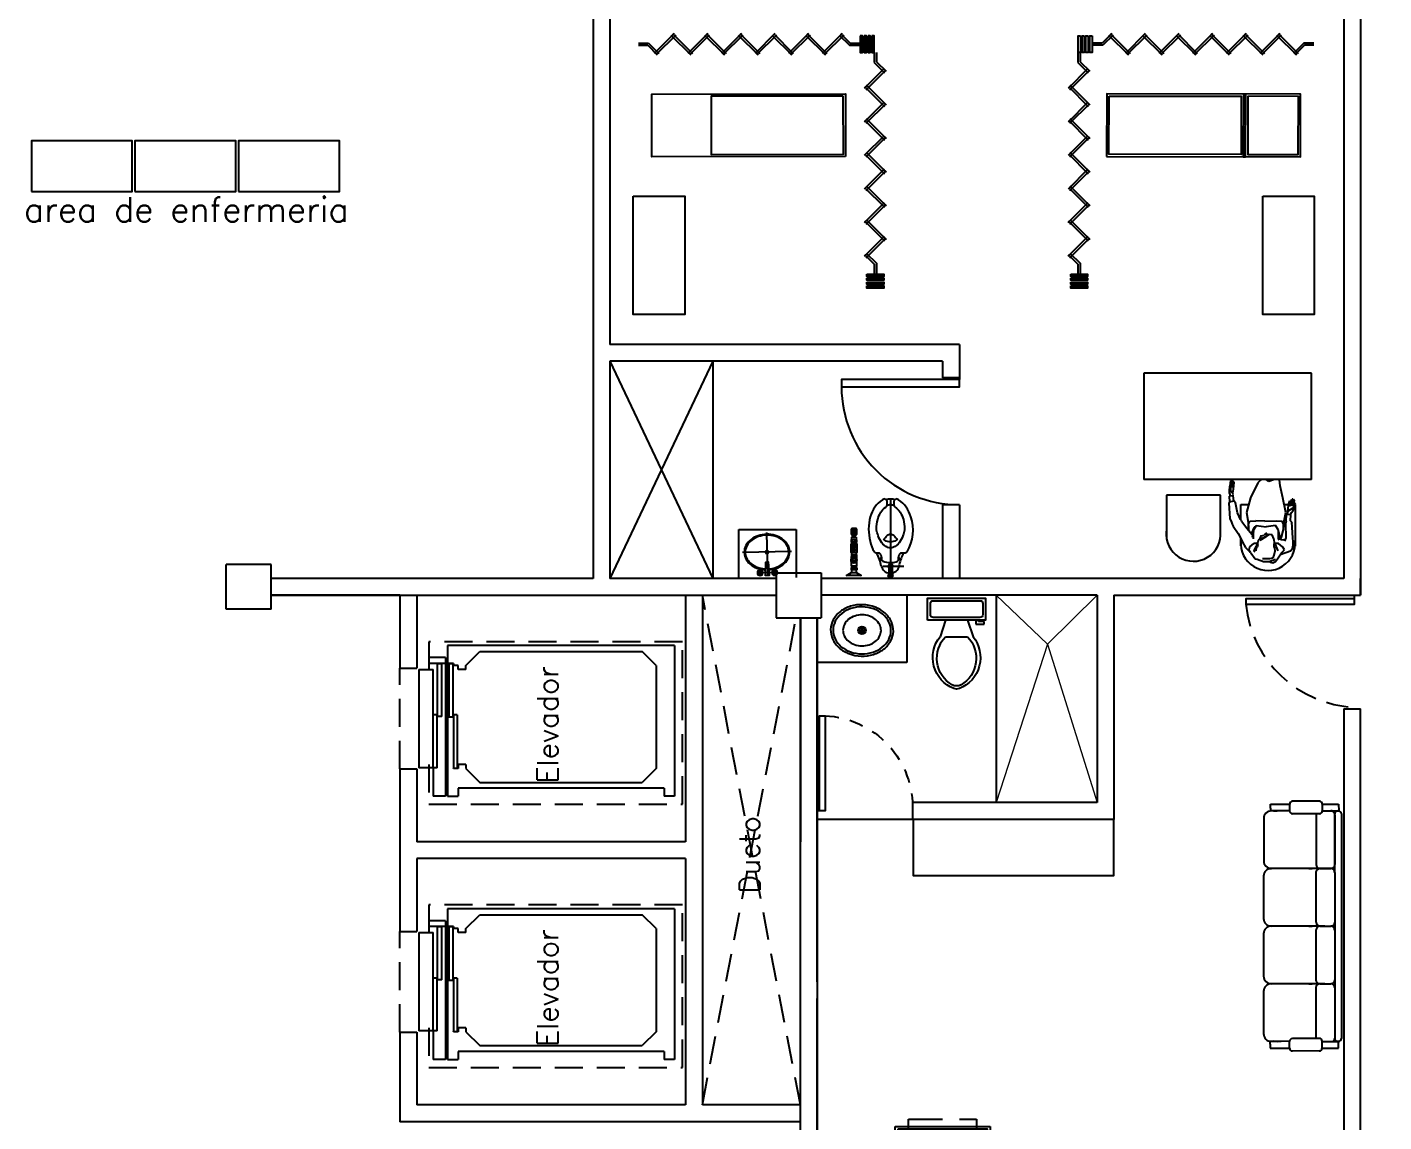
# Model space of a CAD drawing. Header units: millimetres. Extents: x -1615 to -538, y 177 to 397.
# Drawn here: x -1314.11 to -1302, y 341.73 to 351.51 of the extents above; entities that cross this region are included whole.
import ezdxf
from ezdxf.enums import TextEntityAlignment as Align

# ---------------------------------------------------------------- set-up
doc = ezdxf.new("R2010")
doc.units = ezdxf.units.MM
for name, pattern in [('HIDDEN', [0.375, 0.25, -0.125]), ('HIDDEN2', [0.1875, 0.125, -0.0625]), ('OCULTA2', [0.3, 0.2, -0.1])]:
    doc.linetypes.add(name, pattern=pattern)
for name, color, linetype in [('AUX', 8, 'Continuous'), ('FORMATO', 1, 'Continuous'), ('LOCALES', 2, 'Continuous'), ('MOB', 7, 'Continuous'), ('MUEB', 251, 'Continuous'), ('MUEBLES', 9, 'Continuous'), ('MUROS', 1, 'Continuous'), ('MUROS2', 9, 'Continuous'), ('PROY', 8, 'HIDDEN'), ('TEX', 2, 'Continuous'), ('VENT', 4, 'Continuous'), ('VENTANAS', 4, 'Continuous')]:
    doc.layers.add(name, color=color, linetype=linetype)
doc.layers.add('venpu', color=7, linetype='Continuous', lineweight=15)
doc.styles.add('ROMANS', font='ROMANS.shx')

# ---------------------------------------------------------------- blocks, each defined once
blk = doc.blocks.new('SILLON4')
at = {"layer": 'MOB'}
for p, q in [((0.609, 1.016), (0.262, 0.867)), ((0.719, 0.998), (0.696, 0.988)), ((0.706, 0.964), (0.699, 0.98)), ((0.719, 0.998), (0.751, 1.012)), ((0.751, 1.012), (0.818, 0.854)), ((0.763, 0.83), (0.706, 0.964)), ((0.706, 0.964), (0.72, 0.932)), ((0.763, 0.83), (0.706, 0.964)), ((0.818, 0.854), (0.763, 0.83)), ((0.136, 0.814), (-0.211, 0.665)), ((0.414, 0.34), (0.226, 0.778)), ((0.436, 0.289), (0.226, 0.777)), ((0.844, 0.576), (0.75, 0.797)), ((0.947, 0.62), (0.852, 0.84)), ((-0.337, 0.611), (-0.684, 0.462)), ((-0.059, 0.137), (-0.247, 0.575)), ((0.825, 0.6), (0.415, 0.424)), ((0.933, 0.586), (0.878, 0.562)), ((0.878, 0.562), (0.909, 0.492)), ((0.909, 0.491), (0.936, 0.428)), ((0.933, 0.586), (0.991, 0.452)), ((-0.81, 0.408), (-1.156, 0.26)), ((-0.81, 0.408), (-1.156, 0.26)), ((0.922, 0.396), (-0.922, -0.396)), ((-0.684, 0.29), (-0.72, 0.372)), ((0.898, 0.451), (-0.061, 0.038)), ((0.352, 0.398), (-0.058, 0.222)), ((0.358, 0.471), (0.37, 0.443)), ((0.397, 0.38), (0.436, 0.29)), ((0.891, 0.446), (0.481, 0.271)), ((0.991, 0.452), (0.936, 0.428)), ((-0.531, -0.066), (-0.696, 0.317)), ((-0.115, 0.268), (-0.103, 0.24)), ((-1.219, 0.167), (-1.251, 0.154)), ((-1.251, 0.154), (-1.183, -0.004)), ((-1.219, 0.167), (-1.196, 0.177)), ((-1.185, 0.154), (-1.192, 0.169)), ((-1.157, 0.087), (-1.192, 0.169)), ((-1.128, 0.02), (-1.185, 0.154)), ((-1.185, 0.154), (-1.172, 0.121)), ((-0.121, 0.195), (-0.531, 0.019)), ((-0.076, 0.177), (-0.037, 0.087)), ((-1.183, -0.004), (-1.128, 0.02)), ((-1, -0.214), (-1.094, 0.006)), ((-0.041, 0.047), (-0.945, -0.341)), ((-0.588, 0.065), (-0.576, 0.037)), ((-1.102, -0.258), (-1.197, -0.038)), ((-0.594, -0.008), (-1.013, -0.188)), ((-0.549, -0.026), (-0.51, -0.116)), ((-0.464, -0.135), (-0.534, -0.165)), ((-1.068, -0.272), (-1.013, -0.248)), ((-1.068, -0.272), (-1.011, -0.406)), ((-1.013, -0.248), (-0.955, -0.383)), ((-1.012, -0.251), (-0.979, -0.328)), ((-1.011, -0.406), (-0.956, -0.382)), ((-0.956, -0.382), (-0.959, -0.375))]:
    blk.add_line(p, q, dxfattribs=at)
for centre, radius, start, end in [((0.636, 0.953), 0.0686, 23.2236, 113.2236), ((0.289, 0.804), 0.0686, 113.2236, 203.2236), ((0.829, 0.83), 0.0257, 23.2236, 113.2236), ((0.163, 0.751), 0.0686, 23.2236, 113.2236), ((0.163, 0.751), 0.0686, 23.2236, 113.2236), ((0.773, 0.807), 0.0257, 113.2236, 203.2236), ((-0.31, 0.548), 0.0686, 23.2236, 113.2236), ((-0.31, 0.548), 0.0686, 23.2236, 113.2236), ((-0.184, 0.602), 0.0686, 113.2236, 203.2236), ((0.923, 0.61), 0.0257, 293.2236, 23.2236), ((0.868, 0.586), 0.0257, 203.2236, 293.2236), ((0.877, 0.478), 0.0343, 293.2236, 23.2236), ((-0.783, 0.345), 0.0686, 23.2236, 113.2236), ((-0.783, 0.345), 0.0686, 23.2236, 113.2236), ((-0.656, 0.399), 0.0686, 113.2236, 203.2236), ((0.365, 0.366), 0.0343, 23.2236, 113.2236), ((0.429, 0.392), 0.0343, 113.2236, 203.2236), ((0.908, 0.427), 0.0257, 23.2236, 113.2236), ((0.912, 0.419), 0.0257, 293.2236, 23.2236), ((-1.129, 0.197), 0.0686, 113.2236, 203.2236), ((0.404, 0.276), 0.0343, 293.2236, 23.2236), ((0.467, 0.302), 0.0343, 203.2236, 293.2236), ((-0.107, 0.163), 0.0343, 23.2236, 113.2236), ((-0.044, 0.19), 0.0343, 113.2236, 203.2236), ((-1.118, -0.004), 0.0257, 23.2236, 113.2236), ((-0.517, -0.012), 0.0343, 113.2236, 203.2236), ((-0.069, 0.073), 0.0343, 293.2236, 23.2236), ((-0.006, 0.1), 0.0343, 203.2236, 293.2236), ((-1.173, -0.028), 0.0257, 113.2236, 203.2236), ((-0.58, -0.039), 0.0343, 23.2236, 113.2236), ((-0.541, -0.13), 0.0343, 293.2236, 23.2236), ((-0.478, -0.103), 0.0343, 203.2236, 293.2236), ((-1.023, -0.224), 0.0257, 293.2236, 23.2236), ((-1.078, -0.248), 0.0257, 203.2236, 293.2236), ((-0.955, -0.318), 0.0257, 203.2236, 293.2236), ((-0.935, -0.365), 0.0257, 113.2236, 203.2236), ((-0.932, -0.372), 0.0257, 203.2236, 293.2236)]:
    blk.add_arc(centre, radius, start, end, dxfattribs=at)
blk = doc.blocks.new('A$C63B07002')
at = {"layer": 'MOB', "xscale": -1, "rotation": 51.18713273036943}
blk.add_blockref('SILLON4', (1.259, 0.489), dxfattribs=at)
blk = doc.blocks.new('Sink - Oval top')
for p, q in [((-1, 0), (1, 0)), ((0, 1), (0, -1))]:
    blk.add_line(p, q)
at = {"linetype": 'Continuous'}
for points in [[(-12.23, 0.39, 0.117634), (-11.46, -3.36, 0.104469), (-8.88, -6.8, 0.090016), (-5.08, -9.07, 0.08192), (-0.32, -10.02, 0.08192), (4.49, -9.38, 0.090016), (8.42, -7.36, 0.104469), (11.22, -4.09, 0.117634), (12.23, -0.39, 0.117634), (11.46, 3.36, 0.104469), (8.88, 6.8, 0.090016), (5.08, 9.07, 0.08192), (0.32, 10.02, 0.08192), (-4.49, 9.38, 0.090016), (-8.42, 7.36, 0.104469), (-11.22, 4.09, 0.117634)], [(-11.29, 0.16, 0.118622), (-10.52, -3.25, 0.104678), (-8.07, -6.36, 0.089562), (-4.54, -8.37, 0.081185), (-0.13, -9.15, 0.081185), (4.3, -8.49, 0.089562), (7.89, -6.58, 0.104678), (10.42, -3.55, 0.118622), (11.29, -0.16, 0.118622), (10.52, 3.25, 0.104678), (8.07, 6.36, 0.089562), (4.54, 8.37, 0.081185), (0.13, 9.15, 0.081185), (-4.3, 8.49, 0.089562), (-7.89, 6.58, 0.104678), (-10.42, 3.55, 0.118622)], [(-7.42, 0.08, 0.118283), (-6.91, -2.17, 0.104607), (-5.29, -4.21, 0.089718), (-2.97, -5.53, 0.081436), (-0.07, -6.04, 0.081436), (2.84, -5.59, 0.089718), (5.2, -4.33, 0.104607), (6.86, -2.32, 0.118283), (7.42, -0.08, 0.118283), (6.91, 2.17, 0.104607), (5.29, 4.21, 0.089718), (2.97, 5.53, 0.081436), (0.07, 6.04, 0.081436), (-2.84, 5.59, 0.089718), (-5.2, 4.33, 0.104607), (-6.86, 2.32, 0.118283)]]:
    blk.add_lwpolyline(points, format="xyb", close=True, dxfattribs=at)
for radius in [1.5, 1]:
    blk.add_circle((0, 0), radius)
blk = doc.blocks.new('Toilet - top')
for p, q in [((9.5, -6), (9.5, -2)), ((-10, -8.5), (-8, -8.5)), ((-10, -9.5), (-10, -8.5)), ((-7, -9.5), (-10, -9.5)), ((-8, -8.5), (-8, -8)), ((-7, -8), (-7, -9.5)), ((-4, -8), (-6, -14)), ((4, -8), (6, -14)), ((4, -14), (-4, -14))]:
    blk.add_line(p, q)
blk.add_lwpolyline([(10.5, -8), (10.5, 0), (-10.5, 0), (-10.5, -8)], close=True)
for points in [[(-9.5, -2), (-9.5, -6)], [(8.5, -1), (-8.5, -1)], [(-8.5, -7), (8.5, -7)]]:
    blk.add_lwpolyline(points)
for centre, radius, start, end in [((-8.62, -1.88), 0.884, 81.8699, 188.1301), ((8.62, -1.88), 0.884, 351.8699, 98.1301), ((-8.62, -6.12), 0.884, 171.8699, 278.1301), ((8.62, -6.12), 0.884, 261.8699, 8.1301), ((3.52, -21.58), 12.17, 141.4691, 247.9714), ((4.2, -21.82), 11.33, 136.3677, 238.9468), ((-3.52, -21.58), 12.17, 292.0284, 38.5307), ((-4.2, -21.82), 11.33, 301.053, 43.6321), ((0, -27.88), 4, 245.7318, 294.2682), ((0, -29), 4, 254.8605, 285.1395)]:
    blk.add_arc(centre, radius, start, end)
blk = doc.blocks.new('A$C3FDD2C79')
at = {"layer": 'VENT'}
blk.add_line((0, 0.02), (0, 0), dxfattribs=at)
blk.add_lwpolyline([(0, 0.02), (0.85, 0.02), (0.85, 0.07), (0, 0.07)], close=True, dxfattribs=at)
at = {"layer": 'VENT', "linetype": 'HIDDEN2'}
blk.add_arc((0.035, 0.036), 0.815, 2.3785, 92.4407, dxfattribs=at)
blk = doc.blocks.new('MESEXP')
for p, q in [((-0.825, -0.35), (-0.825, 0.35)), ((-0.825, 0.35), (0.825, 0.35)), ((-0.6787, 0.35), (-0.6787, -0.35)), ((0.825, 0.35), (0.825, -0.35)), ((0.825, -0.35), (-0.825, -0.35))]:
    blk.add_line(p, q)
for points in [[(-0.805, -0.33), (0.245, -0.33), (0.245, 0.33), (-0.805, 0.33)], [(0.305, -0.33), (0.305, 0.33), (0.805, 0.33), (0.805, -0.33)], [(0.7535, 0.1739), (0.8222, 0.1739), (0.8222, -0.2244), (0.7535, -0.2244)]]:
    blk.add_lwpolyline(points, close=True)
blk.add_lwpolyline([(0.285, -0.35), (0.265, -0.35), (0.265, 0.35), (0.285, 0.35), (0.285, -0.35)])
at = {"linetype": 'HIDDEN'}
blk.add_lwpolyline([(-0.6787, -0.25), (-0.8787, -0.25), (-0.8787, 0.25), (-0.6787, 0.25)], dxfattribs=at)
for centre in [(0.7535, 0.0629), (0.7535, -0.0253), (0.7535, -0.1134)]:
    blk.add_circle(centre, 0.046)
blk = doc.blocks.new('A$C31F15ED4')
at = {"layer": 'VENT'}
blk.add_line((0, 0.03), (0, 0), dxfattribs=at)
blk.add_lwpolyline([(0, 0.03), (0.97, 0.03), (0.97, 0.08), (0, 0.08)], close=True, dxfattribs=at)
at = {"layer": 'VENT', "linetype": 'OCULTA2'}
blk.add_arc((-0.051, -0.025), 1.026, 5.8587, 87.1721, dxfattribs=at)
blk = doc.blocks.new('CORT')
for p, q in [((0, 0.02), (0.09, 0.02)), ((0, 0), (0.082, 0)), ((0.082, 0), (0.168, -0.086)), ((0.09, 0.02), (0.182, -0.072)), ((0.318, 0.106), (0.14, -0.072)), ((0.332, 0.092), (0.154, -0.086)), ((0.29, 0.092), (0.468, -0.086)), ((0.304, 0.106), (0.482, -0.072)), ((0.618, 0.106), (0.44, -0.072)), ((0.632, 0.092), (0.454, -0.086)), ((0.59, 0.092), (0.768, -0.086)), ((0.604, 0.106), (0.782, -0.072)), ((0.918, 0.106), (0.74, -0.072)), ((0.932, 0.092), (0.754, -0.086)), ((0.89, 0.092), (1.068, -0.086)), ((0.904, 0.106), (1.082, -0.072)), ((1.218, 0.106), (1.04, -0.072)), ((1.232, 0.092), (1.054, -0.086)), ((1.19, 0.092), (1.368, -0.086)), ((1.204, 0.106), (1.382, -0.072)), ((1.518, 0.106), (1.34, -0.072)), ((1.532, 0.092), (1.354, -0.086)), ((1.49, 0.092), (1.668, -0.086)), ((1.504, 0.106), (1.682, -0.072)), ((1.818, 0.106), (1.64, -0.072)), ((1.832, 0.092), (1.654, -0.086)), ((1.79, 0.092), (1.882, 0)), ((1.804, 0.106), (1.89, 0.02)), ((1.882, 0), (1.979, 0)), ((1.89, 0.02), (1.979, 0.02))]:
    blk.add_line(p, q)
for points in [[(1.979, 0.085), (1.979, -0.065), (1.999, -0.065), (1.999, 0.085)], [(2.014, 0.085), (2.014, -0.065), (2.034, -0.065), (2.034, 0.085)], [(2.049, 0.085), (2.049, -0.065), (2.069, -0.065), (2.069, 0.085)], [(2.084, 0.085), (2.084, -0.065), (2.104, -0.065), (2.104, 0.085)]]:
    blk.add_lwpolyline(points, close=True)
blk = doc.blocks.new('OVALIN')
for p, q in [((0, -0.482), (0, 0)), ((0.11, -0.04), (-0.11, -0.04)), ((0.27, -0.267), (-0.27, -0.267))]:
    blk.add_line(p, q)
blk.add_lwpolyline([(0.017, -0.071, -0.057947), (0.094, -0.084, -0.080358), (0.171, -0.123, -0.109726), (0.229, -0.189, -0.129522), (0.25, -0.266, -0.129491), (0.229, -0.343, -0.109705), (0.171, -0.409, -0.080358), (0.094, -0.448, -0.070455), (0, -0.462, -0.070437), (-0.094, -0.448, -0.080344), (-0.171, -0.409, -0.109805), (-0.23, -0.343, -0.12938), (-0.25, -0.266, -0.129412), (-0.23, -0.189, -0.109828), (-0.171, -0.123, -0.080344), (-0.094, -0.084, -0.058052), (-0.017, -0.071, -0.05693)], format="xyb")
at = {"elevation": 0.472}
blk.add_lwpolyline([(0.016, -0.081, -0.057902), (0.091, -0.094, -0.080358), (0.165, -0.131, -0.109781), (0.221, -0.194, -0.129604), (0.24, -0.266, -0.129578), (0.221, -0.338, -0.109763), (0.165, -0.401, -0.080358), (0.091, -0.438, -0.070455), (0, -0.452, -0.070437), (-0.091, -0.438, -0.080344), (-0.165, -0.401, -0.109849), (-0.221, -0.338, -0.129486), (-0.24, -0.266, -0.129512), (-0.221, -0.194, -0.109867), (-0.165, -0.131, -0.080344), (-0.091, -0.094, -0.058006), (-0.016, -0.081, -0.05693)], format="xyb", dxfattribs=at)
for points in [[(-0.105, -0.04, 0.119733), (-0.08, -0.065, 0.119733), (-0.055, -0.04, 0.119733), (-0.08, -0.014, 0.119733)], [(0.105, -0.04, -0.119733), (0.08, -0.065, -0.119733), (0.055, -0.04, -0.119733), (0.08, -0.014, -0.119733)]]:
    blk.add_lwpolyline(points, format="xyb", close=True)
blk.add_lwpolyline([(-0.02, -0.007), (-0.013, -0.157), (0.012, -0.157), (0.02, -0.007)], close=True)
for centre, radius in [((-0.08, -0.04), 0.03), ((-0.08, -0.04), 0.00268), ((0.08, -0.04), 0.03), ((0.08, -0.04), 0.00268), ((0, -0.266, 0.472), 0.0157)]:
    blk.add_circle(centre, radius)

msp = doc.modelspace()

# ---------------------------------------------------------------- linework, layer by layer
for p, q in [((-1307.992, 348.525), (-1308.911, 346.585)), ((-1308.911, 348.525), (-1307.992, 346.585)), ((-1307.992, 348.525), (-1307.992, 346.585)), ((-1306.211, 344.435), (-1307.061, 344.435))]:
    msp.add_line(p, q)
at = {"layer": 'AUX'}
for p, q in [((-1308.334, 345.986), (-1310.36, 345.986)), ((-1310.36, 345.986), (-1310.36, 344.641)), ((-1310.196, 345.809), (-1310.072, 345.933)), ((-1310.072, 345.933), (-1308.622, 345.933)), ((-1308.498, 345.809), (-1308.622, 345.933)), ((-1308.334, 345.986), (-1308.334, 344.641)), ((-1310.616, 345.774), (-1310.616, 344.896)), ((-1310.616, 345.774), (-1310.488, 345.774)), ((-1310.378, 345.88), (-1310.528, 345.88)), ((-1310.378, 345.827), (-1310.528, 345.827)), ((-1310.488, 345.37), (-1310.488, 345.774)), ((-1310.449, 345.352), (-1310.449, 345.827)), ((-1310.449, 345.827), (-1310.413, 345.827)), ((-1310.413, 345.352), (-1310.413, 345.827)), ((-1310.378, 345.88), (-1310.378, 345.827)), ((-1310.378, 345.827), (-1310.378, 344.641)), ((-1310.309, 345.827), (-1310.36, 345.827)), ((-1310.348, 345.824), (-1310.348, 345.349)), ((-1310.313, 345.824), (-1310.348, 345.824)), ((-1310.313, 345.824), (-1310.313, 345.349)), ((-1310.309, 345.827), (-1310.309, 345.809)), ((-1310.267, 345.809), (-1310.309, 345.809)), ((-1310.309, 345.809), (-1310.309, 345.809)), ((-1310.267, 345.774), (-1310.267, 345.809)), ((-1310.196, 345.774), (-1310.267, 345.774)), ((-1310.196, 345.774), (-1310.196, 345.809)), ((-1308.498, 345.809), (-1308.498, 344.889)), ((-1310.488, 345.37), (-1310.452, 345.37)), ((-1310.488, 344.896), (-1310.488, 345.37)), ((-1310.452, 344.896), (-1310.452, 345.37)), ((-1310.413, 345.352), (-1310.449, 345.352)), ((-1310.348, 345.349), (-1310.313, 345.349)), ((-1310.274, 345.367), (-1310.309, 345.367)), ((-1310.309, 345.367), (-1310.309, 344.892)), ((-1310.274, 345.367), (-1310.274, 344.892)), ((-1310.196, 344.925), (-1310.267, 344.925)), ((-1310.267, 344.925), (-1310.267, 344.889)), ((-1310.196, 344.925), (-1310.196, 344.889)), ((-1310.452, 344.896), (-1310.616, 344.896)), ((-1310.488, 344.896), (-1310.488, 344.641)), ((-1310.452, 344.896), (-1310.488, 344.896)), ((-1310.309, 344.892), (-1310.274, 344.892)), ((-1310.309, 344.889), (-1310.309, 344.892)), ((-1310.267, 344.889), (-1310.309, 344.889)), ((-1310.309, 344.889), (-1310.309, 344.889)), ((-1310.196, 344.889), (-1310.072, 344.765)), ((-1308.498, 344.889), (-1308.622, 344.765)), ((-1308.427, 344.712), (-1310.267, 344.712)), ((-1310.267, 344.712), (-1310.267, 344.641)), ((-1310.072, 344.765), (-1308.622, 344.765)), ((-1308.427, 344.712), (-1308.427, 344.641)), ((-1310.378, 344.641), (-1310.488, 344.641)), ((-1310.36, 344.641), (-1310.267, 344.641)), ((-1308.334, 344.641), (-1308.427, 344.641)), ((-1308.334, 343.636), (-1310.36, 343.636)), ((-1310.36, 343.636), (-1310.36, 342.291)), ((-1308.334, 343.636), (-1308.334, 342.291)), ((-1310.378, 343.53), (-1310.528, 343.53)), ((-1310.378, 343.477), (-1310.528, 343.477)), ((-1310.449, 343.002), (-1310.449, 343.477)), ((-1310.449, 343.477), (-1310.413, 343.477)), ((-1310.413, 343.002), (-1310.413, 343.477)), ((-1310.378, 343.53), (-1310.378, 343.477)), ((-1310.378, 343.477), (-1310.378, 342.291)), ((-1310.309, 343.477), (-1310.36, 343.477)), ((-1310.348, 343.474), (-1310.348, 342.999)), ((-1310.313, 343.474), (-1310.348, 343.474)), ((-1310.313, 343.474), (-1310.313, 342.999)), ((-1310.309, 343.477), (-1310.309, 343.459)), ((-1310.196, 343.459), (-1310.072, 343.583)), ((-1310.072, 343.583), (-1308.622, 343.583)), ((-1308.498, 343.459), (-1308.622, 343.583)), ((-1310.616, 343.424), (-1310.616, 342.546)), ((-1310.616, 343.424), (-1310.488, 343.424)), ((-1310.488, 343.02), (-1310.488, 343.424)), ((-1310.267, 343.459), (-1310.309, 343.459)), ((-1310.309, 343.459), (-1310.309, 343.459)), ((-1310.267, 343.424), (-1310.267, 343.459)), ((-1310.196, 343.424), (-1310.267, 343.424)), ((-1310.196, 343.424), (-1310.196, 343.459)), ((-1308.498, 343.459), (-1308.498, 342.539)), ((-1310.488, 343.02), (-1310.452, 343.02)), ((-1310.488, 342.546), (-1310.488, 343.02)), ((-1310.452, 342.546), (-1310.452, 343.02)), ((-1310.413, 343.002), (-1310.449, 343.002)), ((-1310.348, 342.999), (-1310.313, 342.999)), ((-1310.274, 343.017), (-1310.309, 343.017)), ((-1310.309, 343.017), (-1310.309, 342.542)), ((-1310.274, 343.017), (-1310.274, 342.542)), ((-1310.452, 342.546), (-1310.616, 342.546)), ((-1310.488, 342.546), (-1310.488, 342.291)), ((-1310.452, 342.546), (-1310.488, 342.546)), ((-1310.309, 342.542), (-1310.274, 342.542)), ((-1310.309, 342.539), (-1310.309, 342.542)), ((-1310.267, 342.539), (-1310.309, 342.539)), ((-1310.309, 342.539), (-1310.309, 342.539)), ((-1310.196, 342.575), (-1310.267, 342.575)), ((-1310.267, 342.575), (-1310.267, 342.539)), ((-1310.196, 342.575), (-1310.196, 342.539)), ((-1310.196, 342.539), (-1310.072, 342.415)), ((-1308.498, 342.539), (-1308.622, 342.415)), ((-1310.072, 342.415), (-1308.622, 342.415)), ((-1310.378, 342.291), (-1310.488, 342.291)), ((-1310.36, 342.291), (-1310.267, 342.291)), ((-1308.427, 342.362), (-1310.267, 342.362)), ((-1310.267, 342.362), (-1310.267, 342.291)), ((-1308.427, 342.362), (-1308.427, 342.291)), ((-1308.334, 342.291), (-1308.427, 342.291))]:
    msp.add_line(p, q, dxfattribs=at)
at = {"layer": 'FORMATO'}
for p, q in [((-1302.211, 346.435), (-1302.211, 346.585)), ((-1302.211, 339.385), (-1302.211, 345.422))]:
    msp.add_line(p, q, dxfattribs=at)
at = {"layer": 'MOB'}
for points in [[(-1306.807, 350.352), (-1308.537, 350.349), (-1308.538, 350.909), (-1306.808, 350.912)], [(-1306.828, 350.892), (-1308.008, 350.89), (-1308.007, 350.37), (-1306.827, 350.372)], [(-1304.477, 350.352), (-1302.747, 350.349), (-1302.746, 350.909), (-1304.476, 350.912)], [(-1304.456, 350.892), (-1303.276, 350.89), (-1303.277, 350.37), (-1304.457, 350.372)], [(-1303.216, 350.89), (-1303.217, 350.37), (-1302.767, 350.369), (-1302.766, 350.889)], [(-1314.076, 350.041), (-1313.176, 350.041), (-1313.176, 350.491), (-1314.076, 350.491)], [(-1313.151, 350.041), (-1312.251, 350.041), (-1312.251, 350.491), (-1313.151, 350.491)], [(-1312.226, 350.041), (-1311.326, 350.041), (-1311.326, 350.491), (-1312.226, 350.491)], [(-1306.203, 344.435), (-1306.203, 343.935), (-1304.413, 343.935), (-1304.413, 344.435)]]:
    msp.add_lwpolyline(points, close=True, dxfattribs=at)
msp.add_lwpolyline([(-1303.236, 350.91), (-1303.256, 350.91), (-1303.257, 350.35), (-1303.237, 350.35), (-1303.236, 350.91)], dxfattribs=at)
at = {"layer": 'MUEB'}
for p, q in [((-1302.647, 348.419), (-1304.144, 348.419)), ((-1304.144, 348.419), (-1304.144, 347.469)), ((-1302.647, 347.469), (-1302.647, 348.419)), ((-1302.647, 347.469), (-1304.144, 347.469)), ((-1303.086, 347.469), (-1303.103, 347.463)), ((-1303.03, 347.45), (-1303.053, 347.469)), ((-1303.033, 347.469), (-1303.04, 347.458)), ((-1302.98, 347.469), (-1303.03, 347.45)), ((-1302.933, 347.465), (-1302.942, 347.469)), ((-1302.942, 347.469), (-1302.941, 347.469)), ((-1303.379, 347.399), (-1303.383, 347.378)), ((-1303.383, 347.378), (-1303.379, 347.354)), ((-1303.376, 347.413), (-1303.379, 347.406)), ((-1303.379, 347.406), (-1303.379, 347.375)), ((-1303.379, 347.344), (-1303.379, 347.375)), ((-1303.379, 347.374), (-1303.379, 347.344)), ((-1303.372, 347.456), (-1303.378, 347.412)), ((-1303.37, 347.412), (-1303.376, 347.413)), ((-1303.368, 347.456), (-1303.372, 347.456)), ((-1303.369, 347.393), (-1303.37, 347.412)), ((-1303.369, 347.395), (-1303.362, 347.456)), ((-1303.369, 347.395), (-1303.369, 347.395)), ((-1303.369, 347.369), (-1303.369, 347.393)), ((-1303.369, 347.369), (-1303.35, 347.348)), ((-1303.362, 347.456), (-1303.368, 347.456)), ((-1303.363, 347.465), (-1303.365, 347.456)), ((-1303.359, 347.465), (-1303.363, 347.465)), ((-1303.36, 347.398), (-1303.353, 347.465)), ((-1303.353, 347.465), (-1303.359, 347.465)), ((-1303.353, 347.456), (-1303.355, 347.456)), ((-1303.348, 347.456), (-1303.353, 347.456)), ((-1303.353, 347.399), (-1303.348, 347.456)), ((-1303.35, 347.348), (-1303.346, 347.383)), ((-1303.349, 347.336), (-1303.35, 347.348)), ((-1303.342, 347.448), (-1303.348, 347.448)), ((-1303.346, 347.383), (-1303.339, 347.445)), ((-1303.339, 347.445), (-1303.342, 347.448)), ((-1303.127, 347.439), (-1303.192, 347.304)), ((-1303.103, 347.463), (-1303.127, 347.439)), ((-1302.929, 347.413), (-1302.933, 347.465)), ((-1302.903, 347.304), (-1302.929, 347.413)), ((-1303.944, 347.328), (-1303.944, 346.956)), ((-1303.461, 347.328), (-1303.944, 347.328)), ((-1303.461, 346.96), (-1303.461, 347.328)), ((-1303.379, 347.271), (-1303.386, 347.258)), ((-1303.386, 347.258), (-1303.378, 347.122)), ((-1303.376, 347.319), (-1303.384, 347.319)), ((-1303.384, 347.319), (-1303.379, 347.271)), ((-1303.379, 347.344), (-1303.376, 347.334)), ((-1303.379, 347.271), (-1303.342, 347.277)), ((-1303.376, 347.334), (-1303.376, 347.319)), ((-1303.347, 347.322), (-1303.376, 347.319)), ((-1303.352, 347.321), (-1303.349, 347.336)), ((-1303.342, 347.277), (-1303.347, 347.322)), ((-1303.326, 347.262), (-1303.342, 347.277)), ((-1303.309, 347.171), (-1303.326, 347.262)), ((-1303.279, 347.246), (-1303.208, 347.246)), ((-1303.279, 347.11), (-1303.279, 347.246)), ((-1303.192, 347.304), (-1303.228, 347.174)), ((-1302.879, 347.174), (-1302.903, 347.304)), ((-1302.892, 347.246), (-1302.855, 347.246)), ((-1302.852, 347.269), (-1302.859, 347.215)), ((-1302.845, 347.274), (-1302.852, 347.269)), ((-1302.835, 347.282), (-1302.845, 347.228)), ((-1302.842, 347.269), (-1302.845, 347.274)), ((-1302.842, 347.245), (-1302.842, 347.269)), ((-1302.842, 347.246), (-1302.841, 347.246)), ((-1302.829, 347.282), (-1302.835, 347.282)), ((-1302.82, 347.292), (-1302.833, 347.23)), ((-1302.825, 347.279), (-1302.829, 347.282)), ((-1302.828, 347.261), (-1302.825, 347.279)), ((-1302.815, 347.292), (-1302.82, 347.292)), ((-1302.809, 347.287), (-1302.82, 347.23)), ((-1302.812, 347.288), (-1302.815, 347.292)), ((-1302.815, 347.258), (-1302.812, 347.288)), ((-1302.806, 347.24), (-1302.813, 347.22)), ((-1302.803, 347.287), (-1302.809, 347.287)), ((-1302.806, 347.241), (-1302.799, 347.284)), ((-1302.798, 347.258), (-1302.806, 347.24)), ((-1302.805, 347.246), (-1302.803, 347.246)), ((-1302.799, 347.284), (-1302.803, 347.287)), ((-1302.802, 347.221), (-1302.792, 347.25)), ((-1302.793, 347.255), (-1302.798, 347.258)), ((-1302.795, 347.24), (-1302.795, 346.874)), ((-1302.792, 347.25), (-1302.793, 347.255)), ((-1303.378, 347.122), (-1303.362, 347.089)), ((-1303.281, 347.111), (-1303.309, 347.171)), ((-1303.272, 347.104), (-1303.281, 347.111)), ((-1303.269, 347.09), (-1303.272, 347.104)), ((-1303.228, 347.174), (-1303.211, 347.07)), ((-1302.897, 347.07), (-1302.879, 347.174)), ((-1302.875, 347.096), (-1302.873, 347.156)), ((-1302.833, 347.153), (-1302.873, 347.156)), ((-1302.863, 347.178), (-1302.866, 347.156)), ((-1302.862, 347.184), (-1302.863, 347.178)), ((-1302.859, 347.215), (-1302.862, 347.184)), ((-1302.816, 347.214), (-1302.862, 347.184)), ((-1302.836, 347.153), (-1302.828, 347.175)), ((-1302.835, 347.1), (-1302.833, 347.153)), ((-1302.828, 347.175), (-1302.812, 347.191)), ((-1302.812, 347.191), (-1302.802, 347.221)), ((-1303.362, 347.089), (-1303.356, 347.069)), ((-1303.356, 347.069), (-1303.349, 347.053)), ((-1303.349, 347.053), (-1303.304, 346.987)), ((-1303.304, 346.987), (-1303.277, 346.935)), ((-1303.225, 347.032), (-1303.269, 347.09)), ((-1303.179, 346.975), (-1303.225, 347.032)), ((-1303.215, 347.097), (-1303.211, 347.023)), ((-1303.211, 347.07), (-1303.198, 347.097)), ((-1303.211, 347.023), (-1303.211, 347.07)), ((-1303.211, 347.023), (-1303.207, 347.01)), ((-1303.198, 347.097), (-1303.144, 347.101)), ((-1303.171, 347.016), (-1303.186, 346.983)), ((-1303.165, 347.004), (-1303.177, 346.952)), ((-1303.16, 347.042), (-1303.171, 347.016)), ((-1303.141, 347.059), (-1303.165, 347.016)), ((-1303.165, 347.004), (-1303.165, 347.016)), ((-1303.165, 346.979), (-1303.165, 347.004)), ((-1303.147, 347.047), (-1303.16, 347.042)), ((-1303.066, 347.097), (-1303.144, 347.101)), ((-1303.141, 347.059), (-1303.054, 347.046)), ((-1303.057, 346.986), (-1303.067, 346.972)), ((-1303.066, 347.097), (-1302.963, 347.101)), ((-1303.048, 346.986), (-1303.057, 346.986)), ((-1302.969, 347.059), (-1303.054, 347.046)), ((-1303.041, 346.972), (-1303.048, 346.986)), ((-1302.943, 347.016), (-1302.969, 347.059)), ((-1302.963, 347.101), (-1302.909, 347.097)), ((-1302.943, 347.004), (-1302.943, 347.016)), ((-1302.943, 346.979), (-1302.943, 347.004)), ((-1302.943, 347.004), (-1302.929, 346.936)), ((-1302.916, 346.955), (-1302.897, 347.023)), ((-1302.897, 347.07), (-1302.909, 347.097)), ((-1302.897, 347.023), (-1302.893, 347.097)), ((-1302.897, 347.023), (-1302.897, 347.07)), ((-1302.875, 347.096), (-1302.882, 347.074)), ((-1302.882, 347.074), (-1302.879, 346.947)), ((-1302.823, 347.089), (-1302.835, 347.1)), ((-1302.816, 346.949), (-1302.823, 347.089)), ((-1302.822, 347.076), (-1302.823, 347.089)), ((-1303.279, 346.878), (-1303.279, 346.938)), ((-1303.277, 346.935), (-1303.264, 346.908)), ((-1303.264, 346.908), (-1303.237, 346.861)), ((-1303.237, 346.861), (-1303.198, 346.824)), ((-1303.201, 346.866), (-1303.207, 346.842)), ((-1303.198, 346.869), (-1303.201, 346.866)), ((-1303.198, 346.869), (-1303.164, 346.898)), ((-1303.165, 346.94), (-1303.165, 346.979)), ((-1303.132, 346.898), (-1303.164, 346.898)), ((-1303.141, 346.873), (-1303.154, 346.852)), ((-1303.134, 346.892), (-1303.141, 346.873)), ((-1303.138, 346.855), (-1303.134, 346.868)), ((-1303.128, 346.898), (-1303.134, 346.892)), ((-1303.127, 346.889), (-1303.134, 346.868)), ((-1303.124, 346.922), (-1303.128, 346.908)), ((-1303.128, 346.898), (-1303.128, 346.908)), ((-1303.127, 346.889), (-1303.128, 346.898)), ((-1303.117, 346.933), (-1303.124, 346.922)), ((-1303.104, 346.935), (-1303.117, 346.933)), ((-1303.111, 346.942), (-1303.112, 346.934)), ((-1303.057, 346.957), (-1303.111, 346.925)), ((-1303.105, 346.956), (-1303.111, 346.942)), ((-1303.098, 346.966), (-1303.105, 346.956)), ((-1303.067, 346.952), (-1303.104, 346.935)), ((-1303.098, 346.966), (-1303.067, 346.972)), ((-1303.027, 346.977), (-1303.067, 346.952)), ((-1303.057, 346.957), (-1303.067, 346.952)), ((-1303.057, 346.957), (-1303.027, 346.977)), ((-1303.037, 346.972), (-1303.041, 346.972)), ((-1303.037, 346.972), (-1303.041, 346.972)), ((-1303.037, 346.972), (-1303.037, 346.972)), ((-1303, 346.975), (-1303.027, 346.977)), ((-1302.986, 346.939), (-1303, 346.975)), ((-1302.981, 346.928), (-1302.986, 346.939)), ((-1302.979, 346.908), (-1302.981, 346.928)), ((-1302.981, 346.889), (-1302.979, 346.898)), ((-1302.981, 346.868), (-1302.981, 346.889)), ((-1302.976, 346.855), (-1302.981, 346.868)), ((-1302.979, 346.898), (-1302.979, 346.908)), ((-1302.974, 346.896), (-1302.979, 346.908)), ((-1302.942, 346.898), (-1302.974, 346.898)), ((-1302.974, 346.892), (-1302.974, 346.896)), ((-1302.971, 346.873), (-1302.974, 346.892)), ((-1302.956, 346.852), (-1302.971, 346.889)), ((-1302.937, 346.939), (-1302.95, 346.929)), ((-1302.943, 346.935), (-1302.943, 346.979)), ((-1302.907, 346.869), (-1302.942, 346.898)), ((-1302.922, 346.932), (-1302.937, 346.939)), ((-1302.926, 346.934), (-1302.916, 346.955)), ((-1302.922, 346.932), (-1302.9, 346.93)), ((-1302.905, 346.866), (-1302.907, 346.869)), ((-1302.89, 346.841), (-1302.905, 346.866)), ((-1302.889, 346.928), (-1302.9, 346.93)), ((-1302.878, 346.922), (-1302.889, 346.928)), ((-1302.879, 346.947), (-1302.886, 346.926)), ((-1302.819, 346.853), (-1302.812, 346.883)), ((-1302.811, 346.911), (-1302.816, 346.949)), ((-1302.812, 346.883), (-1302.811, 346.911)), ((-1303.194, 346.816), (-1303.207, 346.842)), ((-1303.189, 346.814), (-1303.194, 346.816)), ((-1303.189, 346.814), (-1303.152, 346.762)), ((-1303.154, 346.852), (-1303.164, 346.831)), ((-1303.152, 346.819), (-1303.164, 346.831)), ((-1303.152, 346.762), (-1303.134, 346.757)), ((-1303.141, 346.832), (-1303.138, 346.855)), ((-1303.134, 346.757), (-1303.078, 346.737)), ((-1303.085, 346.764), (-1303.02, 346.764)), ((-1303.027, 346.737), (-1302.971, 346.757)), ((-1303.02, 346.764), (-1302.99, 346.771)), ((-1302.99, 346.771), (-1302.983, 346.792)), ((-1302.983, 346.792), (-1302.974, 346.832)), ((-1302.974, 346.832), (-1302.976, 346.855)), ((-1302.97, 346.738), (-1302.953, 346.762)), ((-1302.946, 346.831), (-1302.956, 346.852)), ((-1302.953, 346.762), (-1302.916, 346.814)), ((-1302.929, 346.799), (-1302.927, 346.799)), ((-1302.927, 346.799), (-1302.837, 346.831)), ((-1302.916, 346.814), (-1302.912, 346.816)), ((-1302.912, 346.816), (-1302.89, 346.841)), ((-1302.837, 346.831), (-1302.819, 346.853)), ((-1303.078, 346.737), (-1303.027, 346.737)), ((-1303.024, 346.737), (-1303.016, 346.73)), ((-1303.016, 346.73), (-1302.994, 346.724)), ((-1302.994, 346.724), (-1302.97, 346.738)), ((-1306.261, 346.435), (-1306.261, 345.835)), ((-1306.261, 345.835), (-1307.061, 345.835))]:
    msp.add_line(p, q, dxfattribs=at)
for points in [[(-1308.703, 349.999), (-1308.243, 349.999), (-1308.243, 348.943), (-1308.703, 348.943)], [(-1303.084, 349.999), (-1302.624, 349.999), (-1302.624, 348.943), (-1303.084, 348.943)]]:
    msp.add_lwpolyline(points, close=True, dxfattribs=at)
for centre, start, end in [((-1303.703, 346.982), 173.9123, 5.1907), ((-1303.037, 346.9), 174.8093, 6.0877)]:
    msp.add_arc(centre, 0.243, start, end, dxfattribs=at)
at = {"layer": 'MUEBLES'}
msp.add_lwpolyline([(-1306.844, 348.296), (-1305.792, 348.296), (-1305.792, 348.362), (-1306.844, 348.362), (-1306.844, 348.296, 0.414214), (-1305.792, 347.244, 0.414214)], format="xyb", dxfattribs=at)
at = {"layer": 'MUROS'}
for p, q in [((-1309.061, 358.705), (-1309.061, 346.585)), ((-1302.211, 358.705), (-1302.211, 346.435)), ((-1308.911, 358.555), (-1308.911, 348.675)), ((-1302.361, 358.555), (-1302.361, 346.585)), ((-1305.792, 348.675), (-1308.911, 348.675)), ((-1305.792, 348.675), (-1305.792, 348.362)), ((-1308.911, 348.525), (-1308.911, 346.585)), ((-1305.942, 348.525), (-1308.911, 348.525)), ((-1305.942, 348.525), (-1305.942, 348.378)), ((-1305.792, 348.378), (-1305.942, 348.378)), ((-1305.942, 347.244), (-1305.942, 346.585)), ((-1305.792, 347.244), (-1305.942, 347.244)), ((-1305.792, 347.244), (-1305.792, 346.585)), ((-1312.336, 346.31), (-1312.336, 346.71)), ((-1311.936, 346.71), (-1312.336, 346.71)), ((-1311.936, 346.31), (-1311.936, 346.71)), ((-1307.426, 346.635), (-1307.026, 346.635)), ((-1307.426, 346.635), (-1307.426, 346.235)), ((-1307.026, 346.635), (-1307.026, 346.235)), ((-1309.061, 346.585), (-1311.936, 346.585)), ((-1309.061, 346.585), (-1311.917, 346.585)), ((-1307.426, 346.585), (-1308.911, 346.585)), ((-1307.426, 346.585), (-1308.911, 346.585)), ((-1302.361, 346.585), (-1307.026, 346.585)), ((-1310.786, 346.435), (-1311.936, 346.435)), ((-1311.936, 346.435), (-1307.426, 346.435)), ((-1310.786, 346.435), (-1310.786, 345.785)), ((-1310.636, 346.435), (-1310.636, 345.785)), ((-1308.236, 346.435), (-1308.236, 344.235)), ((-1308.086, 346.435), (-1308.086, 341.885)), ((-1304.563, 346.435), (-1307.026, 346.435)), ((-1305.463, 346.435), (-1305.463, 344.585)), ((-1304.563, 346.435), (-1304.563, 344.585)), ((-1304.413, 346.435), (-1304.413, 344.435)), ((-1304.413, 346.435), (-1302.211, 346.435)), ((-1311.936, 346.31), (-1312.336, 346.31)), ((-1307.426, 346.235), (-1307.026, 346.235)), ((-1307.211, 339.611), (-1307.211, 346.235)), ((-1307.211, 346.235), (-1307.211, 344.235)), ((-1307.061, 342.985), (-1307.061, 346.235)), ((-1307.061, 346.235), (-1307.061, 339.535)), ((-1310.786, 345.785), (-1310.636, 345.785)), ((-1302.361, 345.422), (-1302.361, 339.535)), ((-1302.361, 345.422), (-1302.211, 345.422)), ((-1310.786, 344.885), (-1310.786, 343.435)), ((-1310.786, 344.885), (-1310.636, 344.885)), ((-1310.636, 344.885), (-1310.636, 344.235)), ((-1304.563, 344.585), (-1306.211, 344.585)), ((-1306.211, 344.585), (-1306.211, 344.435)), ((-1304.413, 344.435), (-1306.211, 344.435)), ((-1308.236, 344.235), (-1310.636, 344.235)), ((-1310.636, 344.085), (-1310.636, 343.435)), ((-1308.236, 344.085), (-1310.636, 344.085)), ((-1308.236, 344.085), (-1308.236, 341.885)), ((-1310.786, 343.435), (-1310.636, 343.435)), ((-1307.061, 339.611), (-1307.061, 342.835)), ((-1310.786, 342.535), (-1310.636, 342.535)), ((-1310.786, 342.535), (-1310.786, 341.735)), ((-1310.636, 342.535), (-1310.636, 341.885)), ((-1308.236, 341.885), (-1310.636, 341.885)), ((-1307.211, 341.885), (-1308.086, 341.885)), ((-1307.211, 341.735), (-1310.786, 341.735))]:
    msp.add_line(p, q, dxfattribs=at)
at = {"layer": 'MUROS2'}
for p, q in [((-1306.406, 347.296), (-1306.406, 346.603)), ((-1307.759, 346.592), (-1307.759, 347.024)), ((-1307.759, 347.024), (-1307.249, 347.024)), ((-1307.249, 347.024), (-1307.249, 346.593)), ((-1306.707, 347.012), (-1306.759, 347.012)), ((-1306.707, 347.002), (-1306.759, 347.002)), ((-1306.707, 346.992), (-1306.759, 346.992)), ((-1306.707, 347.021), (-1306.758, 347.021)), ((-1306.707, 346.982), (-1306.758, 346.982)), ((-1306.754, 346.953), (-1306.754, 346.929)), ((-1306.738, 346.953), (-1306.754, 346.953)), ((-1306.754, 346.912), (-1306.754, 346.895)), ((-1306.744, 346.876), (-1306.754, 346.857)), ((-1306.745, 346.912), (-1306.745, 346.929)), ((-1306.744, 346.876), (-1306.722, 346.876)), ((-1306.738, 346.973), (-1306.738, 346.947)), ((-1306.738, 346.947), (-1306.728, 346.947)), ((-1306.728, 346.973), (-1306.728, 346.947)), ((-1306.712, 346.953), (-1306.728, 346.953)), ((-1306.722, 346.876), (-1306.711, 346.857)), ((-1306.721, 346.912), (-1306.721, 346.929)), ((-1306.712, 346.953), (-1306.712, 346.929)), ((-1306.712, 346.912), (-1306.712, 346.895)), ((-1306.709, 346.797), (-1306.756, 346.797)), ((-1306.756, 346.797), (-1306.756, 346.779)), ((-1306.744, 346.839), (-1306.754, 346.857)), ((-1306.754, 346.818), (-1306.754, 346.797)), ((-1306.745, 346.779), (-1306.745, 346.797)), ((-1306.744, 346.839), (-1306.722, 346.839)), ((-1306.722, 346.839), (-1306.711, 346.857)), ((-1306.721, 346.779), (-1306.721, 346.797)), ((-1306.712, 346.818), (-1306.712, 346.797)), ((-1306.709, 346.797), (-1306.709, 346.779)), ((-1306.759, 346.68), (-1306.759, 346.663)), ((-1306.707, 346.68), (-1306.759, 346.68)), ((-1306.707, 346.663), (-1306.759, 346.663)), ((-1306.754, 346.698), (-1306.754, 346.68)), ((-1306.754, 346.663), (-1306.754, 346.639)), ((-1306.745, 346.663), (-1306.745, 346.68)), ((-1306.721, 346.663), (-1306.721, 346.68)), ((-1306.712, 346.698), (-1306.712, 346.68)), ((-1306.712, 346.663), (-1306.712, 346.639)), ((-1306.707, 346.68), (-1306.707, 346.663)), ((-1306.475, 346.695), (-1306.288, 346.695))]:
    msp.add_line(p, q, dxfattribs=at)
for points in [[(-1306.534, 346.814), (-1306.509, 346.814, -0.254955), (-1306.488, 346.771), (-1306.488, 346.75, 0.181863), (-1306.425, 346.729), (-1306.381, 346.729, 0.233721), (-1306.334, 346.75), (-1306.334, 346.771, -0.254955), (-1306.313, 346.814), (-1306.276, 346.814, 0.255365), (-1306.258, 346.824, 0.225319), (-1306.226, 347.137, 0.081507), (-1306.267, 347.223, 0.106956), (-1306.334, 347.287, 0.024221), (-1306.346, 347.293, 0.551249), (-1306.376, 347.274), (-1306.376, 347.24, 0.25566), (-1306.366, 347.223, -0.111287), (-1306.319, 347.176, -0.076383), (-1306.292, 347.111, -0.063316), (-1306.281, 347.027, -0.116242), (-1306.292, 346.982, -0.076383), (-1306.319, 346.918, -0.107132), (-1306.364, 346.872, -0.147565), (-1306.407, 346.859, -0.147565), (-1306.449, 346.872, -0.107132), (-1306.494, 346.918, -0.076383), (-1306.521, 346.982, -0.116242), (-1306.532, 347.027, -0.063316), (-1306.521, 347.111, -0.076383), (-1306.494, 347.176, -0.107132), (-1306.449, 347.222, -0.007233), (-1306.447, 347.223, 0.258993), (-1306.437, 347.24), (-1306.437, 347.274, 0.551249), (-1306.467, 347.293, 0.024221), (-1306.479, 347.287, 0.106956), (-1306.546, 347.223, 0.081507), (-1306.587, 347.137, 0.069614), (-1306.602, 347.027, 0.069614), (-1306.587, 346.917, 0.125304), (-1306.55, 346.822, 0.222257)], [(-1306.759, 346.986, 0.414214), (-1306.746, 346.973), (-1306.72, 346.973, 0.414214), (-1306.707, 346.986), (-1306.707, 347.018, 0.414214), (-1306.72, 347.031), (-1306.746, 347.031, 0.414214), (-1306.759, 347.018)], [(-1306.418, 346.626), (-1306.418, 346.695, -1), (-1306.393, 346.695), (-1306.393, 346.626)]]:
    msp.add_lwpolyline(points, format="xyb", close=True, dxfattribs=at)
for points in [[(-1306.441, 347.292, -0.069686), (-1306.406, 347.297, -0.075487), (-1306.367, 347.291, -0.106956)], [(-1306.437, 347.239, -0.089657), (-1306.407, 347.245, -0.147565)], [(-1306.407, 347.245, -0.089637), (-1306.376, 347.239, -0.107132)], [(-1306.343, 346.937, -0.029468), (-1306.358, 346.925, -0.147565), (-1306.407, 346.911, -0.147565), (-1306.455, 346.925, -0.029468), (-1306.47, 346.937, -0.076383)], [(-1306.464, 346.932, -0.014204), (-1306.459, 346.941, -0.107132), (-1306.426, 346.975, -0.147565), (-1306.407, 346.981, -0.147565)], [(-1306.407, 346.981, -0.147565), (-1306.387, 346.975, -0.107132), (-1306.354, 346.941, -0.014204), (-1306.349, 346.932, -0.063316)]]:
    msp.add_lwpolyline(points, format="xyb", dxfattribs=at)
for points in [[(-1306.707, 346.929), (-1306.759, 346.929), (-1306.759, 346.912), (-1306.707, 346.912)], [(-1306.759, 346.895), (-1306.707, 346.895), (-1306.707, 346.818), (-1306.759, 346.818)], [(-1306.759, 346.698), (-1306.707, 346.698), (-1306.707, 346.779), (-1306.759, 346.779)], [(-1306.754, 346.639), (-1306.712, 346.639), (-1306.668, 346.612), (-1306.798, 346.612)], [(-1306.385, 346.603), (-1306.426, 346.603), (-1306.422, 346.621), (-1306.389, 346.621)], [(-1306.39, 346.621), (-1306.421, 346.621), (-1306.421, 346.626), (-1306.39, 346.626)]]:
    msp.add_lwpolyline(points, close=True, dxfattribs=at)
for centre, radius in [((-1306.733, 346.857), 0.0259), ((-1306.733, 346.857), 0.00862), ((-1306.733, 346.748), 0.0259), ((-1306.733, 346.757), 0.0186), ((-1306.733, 346.766), 0.00873)]:
    msp.add_circle(centre, radius, dxfattribs=at)
for centre, radius, start, end in [((-1306.827, 346.644), 0.342, 8.4622, 29.8169), ((-1306.488, 346.763), 0.00875, 90.1307, 269.8695), ((-1306.334, 346.763), 0.00875, 270.1307, 89.8695), ((-1305.992, 346.644), 0.342, 150.1833, 169.1683), ((-1306.409, 346.715), 0.0826, 194.5524, 263.8387), ((-1306.406, 346.695), 0.0206, 307.5996, 232.4007), ((-1306.406, 346.695), 0.0166, 319.4233, 220.5769), ((-1306.409, 346.715), 0.0826, 281.3972, 355.2586)]:
    msp.add_arc(centre, radius, start, end, dxfattribs=at)
at = {"layer": 'PROY'}
for p, q in [((-1307.211, 341.885), (-1308.086, 346.435)), ((-1308.086, 341.885), (-1307.249, 346.235)), ((-1310.786, 344.885), (-1310.786, 345.785)), ((-1310.786, 342.535), (-1310.786, 343.435))]:
    msp.add_line(p, q, dxfattribs=at)
for points in [[(-1310.528, 344.925), (-1310.528, 344.571), (-1308.263, 344.571), (-1308.263, 346.021), (-1310.528, 346.021), (-1310.528, 345.774)], [(-1310.528, 342.575), (-1310.528, 342.221), (-1308.263, 342.221), (-1308.263, 343.671), (-1310.528, 343.671), (-1310.528, 343.424)]]:
    msp.add_lwpolyline(points, dxfattribs=at)
at = {"layer": 'venpu'}
for p, q in [((-1305.005, 345.998), (-1305.463, 346.435)), ((-1304.563, 346.435), (-1305.005, 345.998)), ((-1305.005, 345.998), (-1305.463, 344.585)), ((-1305.005, 345.998), (-1304.563, 344.585))]:
    msp.add_line(p, q, dxfattribs=at)

# ---------------------------------------------------------------- block references
at = {"rotation": 180}
msp.add_blockref('A$C31F15ED4', (-1302.265, 346.435), dxfattribs=at)
at = {"xscale": -1, "rotation": 270}
msp.add_blockref('A$C3FDD2C79', (-1307.061, 344.51), dxfattribs=at)
at = {"layer": 'MOB', "rotation": 0.004902388788126257}
msp.add_blockref('CORT', (-1308.656, 351.345), dxfattribs=at)
at = {"layer": 'MOB', "xscale": -1}
for p, rotation in [((-1302.628, 351.345), 359.9950976112119), ((-1306.532, 351.281), 89.99509761121188), ((-1304.713, 351.281), 89.99509761121188)]:
    msp.add_blockref('CORT', p, dxfattribs=dict(at, rotation=rotation))
at = {"layer": 'MOB', "linetype": 'Continuous', "xscale": 1.211759999999953, "yscale": 1.211759999999913, "zscale": 1.21176, "rotation": 269.9950976112162}
msp.add_blockref('MESEXP', (-1305.942, 340.694), dxfattribs=at)
at = {"layer": 'MUEB'}
for name, p, xscale, yscale, zscale in [('Toilet - top', (-1305.817, 346.41), -0.02459040943085711, 0.02459040943108448, 0.02459040943121208), ('Sink - Oval top', (-1306.661, 346.122), 0.02288834281034724, 0.02288834281034724, 0.02288834281040316)]:
    msp.add_blockref(name, p, dxfattribs=dict(at, xscale=xscale, yscale=yscale, zscale=zscale))
at = {"layer": 'MUROS2', "xscale": -0.8115471028417724, "yscale": 0.8115471028415868, "zscale": 0.8115471028416238, "rotation": 181.1025725801902}
msp.add_blockref('OVALIN', (-1307.505, 346.605), dxfattribs=at)
at = {"layer": 'VENTANAS', "xscale": -1, "rotation": 117.9573545321566}
msp.add_blockref('A$C63B07002', (-1302.54, 344.823), dxfattribs=at)

# ---------------------------------------------------------------- texts
at = {"layer": 'LOCALES', "style": 'ROMANS'}
msp.add_text('area de enfermeria', height=0.221, dxfattribs=at).set_placement((-1312.693, 349.768), align=Align.CENTER)
at = {"layer": 'TEX', "style": 'ROMANS'}
for s, height, p in [('Elevador', 0.1864, (-1309.373, 344.756)), ('Ducto', 0.18, (-1307.574, 343.776)), ('Elevador', 0.1864, (-1309.373, 342.406))]:
    msp.add_text(s, height=height, rotation=90, dxfattribs=at).set_placement(p)

doc.saveas('drawing.dxf')
